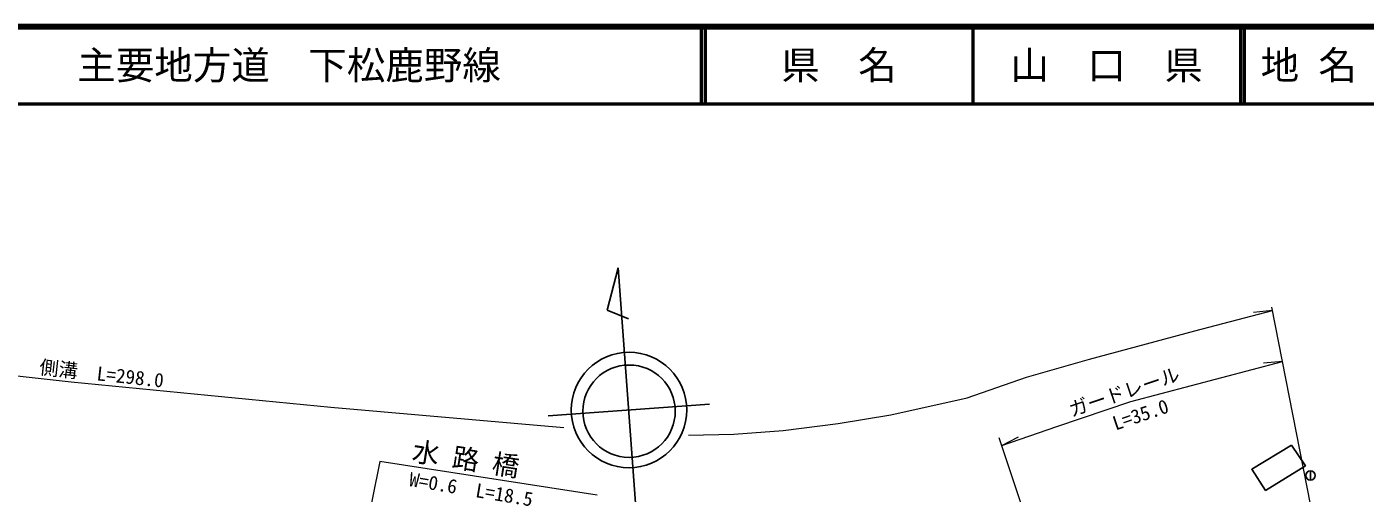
# Model space of a CAD drawing. Units: millimetres at full size, sheet at 1:1000; details may follow other scales. Extents: x 40000 to 680000, y 20000 to 380000.
# Drawn here: x 210182 to 383957, y 319392 to 380000 of the extents above; entities that cross this region are included whole.
import ezdxf
from ezdxf.enums import TextEntityAlignment as Align

# ---------------------------------------------------------------- set-up
doc = ezdxf.new("R2010")
doc.units = ezdxf.units.MM
doc.header["$LTSCALE"] = 1000
for name, color, linetype, lineweight in [('M-BGD', 7, 'Continuous', 25), ('M-BMK-SRVR', 3, 'Continuous', 25), ('M-STR-HTXT', 7, 'Continuous', 13), ('M-TTL', 2, 'Continuous', 140), ('M-TTL-LINE', 7, 'Continuous', 50)]:
    doc.layers.add(name, color=color, linetype=linetype, lineweight=lineweight)
doc.layers.add('M-TTL-TXT', color=7, linetype='Continuous')
doc.styles.add('ＭＳ ゴシック', font='')
doc.styles.get('ＭＳ ゴシック').set_extended_font_data('MS Gothic')

msp = doc.modelspace()

# ---------------------------------------------------------------- linework, layer by layer
at = {"layer": 'M-BGD'}
msp.add_line((376844, 322297), (376844, 321097), dxfattribs=at)
msp.add_lwpolyline([(374401, 325660), (376192, 322955), (371013, 319759), (369222, 322507)], close=True, dxfattribs=at)
msp.add_circle((376844, 321697), 600, dxfattribs=at)
at = {"layer": 'M-BMK-SRVR'}
for p, q in [((286956, 348686), (285553, 343196)), ((289405, 315748), (286956, 348686)), ((285553, 343196), (288327, 342052)), ((277859, 329429), (298801, 330987))]:
    msp.add_line(p, q, dxfattribs=at)
for centre, radius in [((288372, 330211), 7500), ((288375, 330053), 6000)]:
    msp.add_circle(centre, radius, dxfattribs=at)
at = {"layer": 'M-STR-HTXT'}
for p, q in [((371908, 343130), (369466, 342884)), ((377865, 312880), (371825, 343554)), ((373209, 336525), (370766, 336279)), ((336771, 325574), (338937, 326728)), ((344563, 302189), (336436, 326578))]:
    msp.add_line(p, q, dxfattribs=at)
for points in [[(296102, 326935), (301998, 327052), (308400, 327540), (315526, 328438), (322366, 329564), (332263, 331795), (339991, 334475), (348151, 336817), (361852, 340482), (371908, 343130)], [(78632, 326021), (109299, 332887), (119171, 334670), (131455, 336279), (142134, 337208), (153910, 337828), (163475, 337932), (173018, 337787), (182433, 337340), (189408, 336788), (201913, 335436), (215965, 333880), (249670, 330560), (279905, 327921)], [(336771, 325574), (343919, 328070), (353506, 331320), (373209, 336525)], [(284236, 319139), (256016, 323507), (249464, 290921)]]:
    msp.add_lwpolyline(points, dxfattribs=at)
at = {"layer": 'M-TTL'}
msp.add_line((680000, 380000), (40000, 380000), dxfattribs=at)
at = {"layer": 'M-TTL-LINE'}
for p, q in [((297750, 380000), (297750, 370000)), ((298250, 380000), (298250, 370000)), ((333000, 380000), (333000, 370000)), ((367750, 380000), (367750, 370000)), ((368250, 380000), (368250, 370000)), ((40000, 370000), (680000, 370000))]:
    msp.add_line(p, q, dxfattribs=at)

# ---------------------------------------------------------------- texts
at = {"layer": 'M-STR-HTXT', "style": 'ＭＳ ゴシック'}
for s, height, rotation, p in [('側溝  L=298.0', 1833, 353.679, (211682, 334354)), ('ガードレール', 1833, 18.731, (346022, 328783)), ('L=35.0', 1833, 18.731, (351714, 327018)), ('水 路 橋', 2566, 351.202, (259965, 322896)), ('W=0.6  L=18.5', 1833, 350.493, (259651, 319802))]:
    msp.add_text(s, height=height, rotation=rotation, dxfattribs=at).set_placement(p, align=Align.BOTTOM_LEFT)
at = {"layer": 'M-TTL-TXT', "style": 'ＭＳ ゴシック'}
for s, p in [('主要地方道\u3000下松鹿野線', (216734, 375000)), ('地 名', (370380, 375000))]:
    msp.add_text(s, height=3666, dxfattribs=at).set_placement(p, align=Align.MIDDLE_LEFT)
for s, p in [('県\u3000名', (315625, 375000)), ('山\u3000口\u3000県', (350375, 375000))]:
    msp.add_text(s, height=3666, dxfattribs=at).set_placement(p, align=Align.MIDDLE_CENTER)

doc.saveas('drawing.dxf')
